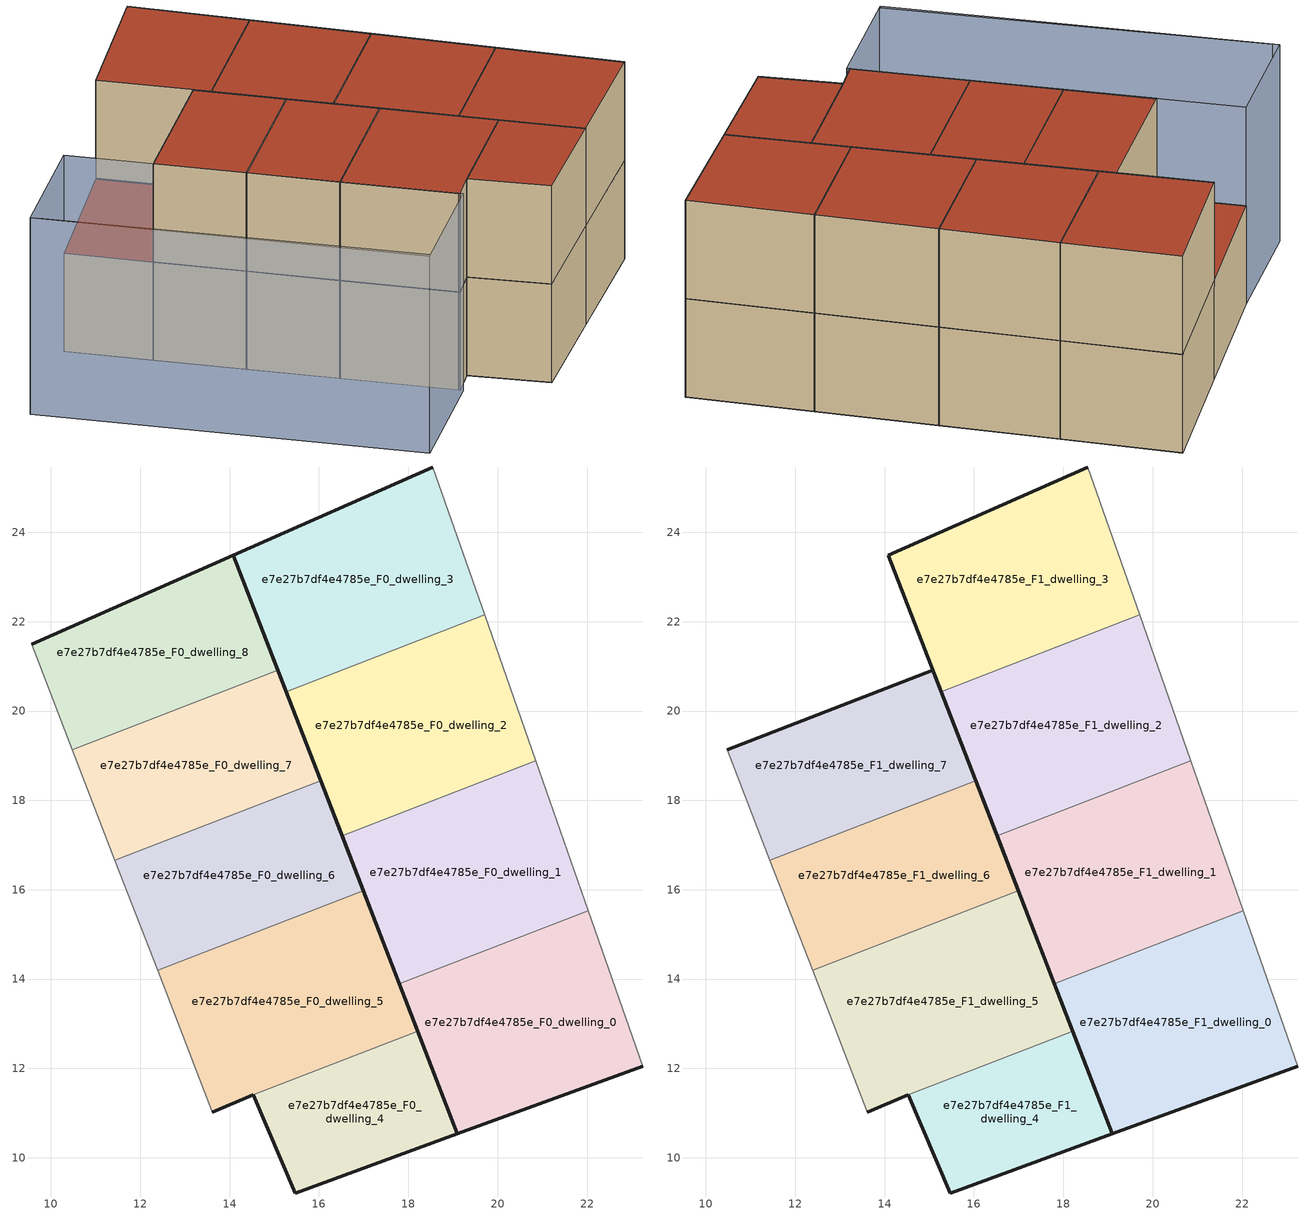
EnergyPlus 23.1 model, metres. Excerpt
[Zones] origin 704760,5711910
e7e27b7df4e4785e_F0_dwelling_0
 floor ground (EU_floor_Construction): 23.25,12.05 22.03,15.53 17.8,13.89 19.1,10.54 z0
 wall outside (EU_wall_Construction): 23.25,12.05 19.1,10.54 17.8,13.89 z0:3
 wall adiabatic (EU_wall_Construction): 22.03,15.53 23.25,12.05 z0:3
 wall to e7e27b7df4e4785e_F0_dwelling_1 (EU_wall_Construction): 17.8,13.89 22.03,15.53 z0:3
e7e27b7df4e4785e_F0_dwelling_1
 floor ground (EU_floor_Construction): 22.03,15.53 20.86,18.88 16.52,17.2 17.8,13.89 z0
 wall outside (EU_wall_Construction): 17.8,13.89 16.52,17.2 z0:3
 wall to e7e27b7df4e4785e_F0_dwelling_2 (EU_wall_Construction): 16.52,17.2 20.86,18.88 z0:3
 wall adiabatic (EU_wall_Construction): 20.86,18.88 22.03,15.53 z0:3
e7e27b7df4e4785e_F0_dwelling_2
 floor ground (EU_floor_Construction): 20.86,18.88 19.71,22.16 15.27,20.44 16.52,17.2 z0
 wall outside (EU_wall_Construction): 16.52,17.2 15.27,20.44 z0:3
 wall to e7e27b7df4e4785e_F0_dwelling_3 (EU_wall_Construction): 15.27,20.44 19.71,22.16 z0:3
 wall adiabatic (EU_wall_Construction): 19.71,22.16 20.86,18.88 z0:3
e7e27b7df4e4785e_F0_dwelling_3
 floor ground (EU_floor_Construction): 19.71,22.16 18.55,25.46 14.08,23.49 15.27,20.44 z0
 wall outside (EU_wall_Construction): 15.27,20.44 14.08,23.49 18.55,25.46 z0:3
 wall adiabatic (EU_wall_Construction): 18.55,25.46 19.71,22.16 z0:3
e7e27b7df4e4785e_F0_dwelling_4
 floor ground (EU_floor_Construction): 19.1,10.54 18.21,12.84 14.52,11.41 15.47,9.21 z0
 wall outside (EU_wall_Construction): 18.21,12.84 19.1,10.54 15.47,9.21 14.52,11.41 z0:3
 wall to e7e27b7df4e4785e_F0_dwelling_5 (EU_wall_Construction): 14.52,11.41 18.21,12.84 z0:3
e7e27b7df4e4785e_F0_dwelling_5
 floor ground (EU_floor_Construction): 18.21,12.84 16.99,15.98 12.39,14.19 13.6,11.05 13.62,11.02 14.52,11.41 z0
 wall outside (EU_wall_Construction): 14.52,11.41 13.62,11.02 / 16.99,15.98 18.21,12.84 z0:3
 wall adiabatic (EU_wall_Construction): 13.62,11.02 13.6,11.05 12.39,14.19 z0:3
 wall to e7e27b7df4e4785e_F0_dwelling_6 (EU_wall_Construction): 12.39,14.19 16.99,15.98 z0:3
e7e27b7df4e4785e_F0_dwelling_6
 floor ground (EU_floor_Construction): 16.99,15.98 16.04,18.44 11.43,16.66 12.39,14.19 z0
 wall outside (EU_wall_Construction): 16.04,18.44 16.99,15.98 z0:3
 wall adiabatic (EU_wall_Construction): 12.39,14.19 11.43,16.66 z0:3
 wall to e7e27b7df4e4785e_F0_dwelling_7 (EU_wall_Construction): 11.43,16.66 16.04,18.44 z0:3
e7e27b7df4e4785e_F0_dwelling_7
 floor ground (EU_floor_Construction): 16.04,18.44 15.08,20.91 10.48,19.13 11.43,16.66 z0
 wall outside (EU_wall_Construction): 15.08,20.91 16.04,18.44 z0:3
 wall adiabatic (EU_wall_Construction): 11.43,16.66 10.48,19.13 z0:3
 wall to e7e27b7df4e4785e_F0_dwelling_8 (EU_wall_Construction): 10.48,19.13 15.08,20.91 z0:3
e7e27b7df4e4785e_F0_dwelling_8
 floor ground (EU_floor_Construction): 15.08,20.91 14.08,23.49 9.57,21.49 10.48,19.13 z0
 wall outside (EU_wall_Construction): 9.57,21.49 14.08,23.49 15.08,20.91 z0:3
 wall adiabatic (EU_wall_Construction): 10.48,19.13 9.57,21.49 z0:3
 roof outside (EU_roof_Construction): 14.08,23.49 15.08,20.91 10.48,19.13 9.57,21.49 z3
e7e27b7df4e4785e_F1_dwelling_0
 floor to e7e27b7df4e4785e_F0_dwelling_0 (EU_floor_Construction): 23.25,12.05 22.03,15.53 17.8,13.89 19.1,10.54 z3
 wall outside (EU_wall_Construction): 23.25,12.05 19.1,10.54 17.8,13.89 z3:6
 wall adiabatic (EU_wall_Construction): 22.03,15.53 23.25,12.05 z3:6
 wall to e7e27b7df4e4785e_F1_dwelling_1 (EU_wall_Construction): 17.8,13.89 22.03,15.53 z3:6
 roof outside (EU_roof_Construction): 22.03,15.53 23.25,12.05 19.1,10.54 17.8,13.89 z6
e7e27b7df4e4785e_F1_dwelling_1
 floor to e7e27b7df4e4785e_F0_dwelling_1 (EU_floor_Construction): 22.03,15.53 20.86,18.88 16.52,17.2 17.8,13.89 z3
 wall outside (EU_wall_Construction): 17.8,13.89 16.52,17.2 z3:6
 wall to e7e27b7df4e4785e_F1_dwelling_2 (EU_wall_Construction): 16.52,17.2 20.86,18.88 z3:6
 wall adiabatic (EU_wall_Construction): 20.86,18.88 22.03,15.53 z3:6
 roof outside (EU_roof_Construction): 20.86,18.88 22.03,15.53 17.8,13.89 16.52,17.2 z6
e7e27b7df4e4785e_F1_dwelling_2
 floor to e7e27b7df4e4785e_F0_dwelling_2 (EU_floor_Construction): 20.86,18.88 19.71,22.16 15.27,20.44 16.52,17.2 z3
 wall outside (EU_wall_Construction): 16.52,17.2 15.27,20.44 z3:6
 wall to e7e27b7df4e4785e_F1_dwelling_3 (EU_wall_Construction): 15.27,20.44 19.71,22.16 z3:6
 wall adiabatic (EU_wall_Construction): 19.71,22.16 20.86,18.88 z3:6
 roof outside (EU_roof_Construction): 19.71,22.16 20.86,18.88 16.52,17.2 15.27,20.44 z6
e7e27b7df4e4785e_F1_dwelling_3
 floor to e7e27b7df4e4785e_F0_dwelling_3 (EU_floor_Construction): 19.71,22.16 18.55,25.46 14.08,23.49 15.27,20.44 z3
 wall outside (EU_wall_Construction): 15.27,20.44 14.08,23.49 18.55,25.46 z3:6
 wall adiabatic (EU_wall_Construction): 18.55,25.46 19.71,22.16 z3:6
 roof outside (EU_roof_Construction): 18.55,25.46 19.71,22.16 15.27,20.44 14.08,23.49 z6
e7e27b7df4e4785e_F1_dwelling_4
 floor to e7e27b7df4e4785e_F0_dwelling_4 (EU_floor_Construction): 19.1,10.54 18.21,12.84 14.52,11.41 15.47,9.21 z3
 wall outside (EU_wall_Construction): 18.21,12.84 19.1,10.54 15.47,9.21 14.52,11.41 z3:6
 wall to e7e27b7df4e4785e_F1_dwelling_5 (EU_wall_Construction): 14.52,11.41 18.21,12.84 z3:6
 roof outside (EU_roof_Construction): 18.21,12.84 19.1,10.54 15.47,9.21 14.52,11.41 z6
e7e27b7df4e4785e_F1_dwelling_5
 floor to e7e27b7df4e4785e_F0_dwelling_5 (EU_floor_Construction): 18.21,12.84 16.99,15.98 12.39,14.19 13.6,11.05 13.62,11.02 14.52,11.41 z3
 wall outside (EU_wall_Construction): 14.52,11.41 13.62,11.02 / 16.99,15.98 18.21,12.84 z3:6
 wall adiabatic (EU_wall_Construction): 13.62,11.02 13.6,11.05 12.39,14.19 z3:6
 wall to e7e27b7df4e4785e_F1_dwelling_6 (EU_wall_Construction): 12.39,14.19 16.99,15.98 z3:6
 roof outside (EU_roof_Construction): 16.99,15.98 18.21,12.84 14.52,11.41 13.62,11.02 13.6,11.05 12.39,14.19 z6
e7e27b7df4e4785e_F1_dwelling_6
 floor to e7e27b7df4e4785e_F0_dwelling_6 (EU_floor_Construction): 16.99,15.98 16.04,18.44 11.43,16.66 12.39,14.19 z3
 wall outside (EU_wall_Construction): 16.04,18.44 16.99,15.98 z3:6
 wall adiabatic (EU_wall_Construction): 12.39,14.19 11.43,16.66 z3:6
 wall to e7e27b7df4e4785e_F1_dwelling_7 (EU_wall_Construction): 11.43,16.66 16.04,18.44 z3:6
 roof outside (EU_roof_Construction): 16.04,18.44 16.99,15.98 12.39,14.19 11.43,16.66 z6
e7e27b7df4e4785e_F1_dwelling_7
 floor to e7e27b7df4e4785e_F0_dwelling_7 (EU_floor_Construction): 16.04,18.44 15.08,20.91 10.48,19.13 11.43,16.66 z3
 wall outside (EU_wall_Construction): 10.48,19.13 15.08,20.91 16.04,18.44 z3:6
 wall adiabatic (EU_wall_Construction): 11.43,16.66 10.48,19.13 z3:6
 roof outside (EU_roof_Construction): 15.08,20.91 16.04,18.44 11.43,16.66 10.48,19.13 z6
shading: 5.77,19.79 9.91,9.48 / 9.8,9.44 5.7,19.98 / 5.7,19.98 9.57,21.49 / 9.57,21.49 13.67,10.95 / 13.67,10.95 9.8,9.44 z0:6
[Building]
EU S2 Campaign: North Axis=0; Terrain=City; Solar Distribution=FullExterior
[Site:Location]
London: Latitude=51.5; Longitude=-0.5; Time Zone=0; Elevation=25
[SizingPeriod:WeatherFileDays]
AnnualSizingPeriod: Begin Month=1; Begin Day of Month=1; End Month=12; End Day of Month=31; Day of Week for Start Day=Monday; Use Weather File Daylight Saving Period=No; Use Weather File Rain and Snow Indicators=No
[MATERIAL]
EU_InternalMass_Material: Roughness=MediumRough; Thickness=0.1; Conductivity=1; Density=1800; Specific Heat=900; Thermal Absorptance=0.9; Solar Absorptance=0.7; Visible Absorptance=0.7
[MATERIAL:NOMASS] Roughness=MediumRough; Thermal Absorptance=0.9; Solar Absorptance=0.7; Visible Absorptance=0.7
Name | Thermal Resistance
EU_wall_NoMass | 1.04674
EU_roof_NoMass | 4.32442
EU_floor_NoMass | 2.04616
[CONSTRUCTION]
EU_wall_Construction: EU_wall_NoMass
EU_roof_Construction: EU_roof_NoMass
EU_floor_Construction: EU_floor_NoMass
EU_InternalMass_Construction: EU_InternalMass_Material
[ZONE] Type=1; Multiplier=1; Ceiling Height=autocalculate; Floor Area=autocalculate; Part of Total Floor Area=Yes
Name | Volume
e7e27b7df4e4785e_F0_dwelling_0; e7e27b7df4e4785e_F1_dwelling_0 | 48.9712
e7e27b7df4e4785e_F0_dwelling_1; e7e27b7df4e4785e_F1_dwelling_1 | 48.9675
e7e27b7df4e4785e_F0_dwelling_2; e7e27b7df4e4785e_F1_dwelling_2 | 48.9551
e7e27b7df4e4785e_F0_dwelling_3; e7e27b7df4e4785e_F1_dwelling_3 | 48.9741
e7e27b7df4e4785e_F0_dwelling_4; e7e27b7df4e4785e_F1_dwelling_4 | 28.4553
e7e27b7df4e4785e_F0_dwelling_5; e7e27b7df4e4785e_F1_dwelling_5 | 49.9006
e7e27b7df4e4785e_F0_dwelling_6; e7e27b7df4e4785e_F1_dwelling_6 | 39.1853
e7e27b7df4e4785e_F0_dwelling_7; e7e27b7df4e4785e_F1_dwelling_7 | 39.1692
e7e27b7df4e4785e_F0_dwelling_8 | 39.1663
[INTERNALMASS] Construction=EU_InternalMass_Construction
Name | Zone or ZoneList | Surface Area
e7e27b7df4e4785e_F0_dwelling_0_EU_InternalMass | e7e27b7df4e4785e_F0_dwelling_0 | 16.3235
e7e27b7df4e4785e_F0_dwelling_1_EU_InternalMass | e7e27b7df4e4785e_F0_dwelling_1 | 16.3225
e7e27b7df4e4785e_F0_dwelling_2_EU_InternalMass | e7e27b7df4e4785e_F0_dwelling_2 | 16.3183
e7e27b7df4e4785e_F0_dwelling_3_EU_InternalMass | e7e27b7df4e4785e_F0_dwelling_3 | 16.3244
e7e27b7df4e4785e_F0_dwelling_4_EU_InternalMass | e7e27b7df4e4785e_F0_dwelling_4 | 9.48506
e7e27b7df4e4785e_F0_dwelling_5_EU_InternalMass | e7e27b7df4e4785e_F0_dwelling_5 | 16.6334
e7e27b7df4e4785e_F0_dwelling_6_EU_InternalMass | e7e27b7df4e4785e_F0_dwelling_6 | 13.0617
e7e27b7df4e4785e_F0_dwelling_7_EU_InternalMass | e7e27b7df4e4785e_F0_dwelling_7 | 13.0565
e7e27b7df4e4785e_F0_dwelling_8_EU_InternalMass | e7e27b7df4e4785e_F0_dwelling_8 | 13.0556
e7e27b7df4e4785e_F1_dwelling_0_EU_InternalMass | e7e27b7df4e4785e_F1_dwelling_0 | 14.5087
e7e27b7df4e4785e_F1_dwelling_1_EU_InternalMass | e7e27b7df4e4785e_F1_dwelling_1 | 14.5034
e7e27b7df4e4785e_F1_dwelling_2_EU_InternalMass | e7e27b7df4e4785e_F1_dwelling_2 | 14.511
e7e27b7df4e4785e_F1_dwelling_3_EU_InternalMass | e7e27b7df4e4785e_F1_dwelling_3 | 21.7677
e7e27b7df4e4785e_F1_dwelling_4_EU_InternalMass | e7e27b7df4e4785e_F1_dwelling_4 | 21.7657
e7e27b7df4e4785e_F1_dwelling_5_EU_InternalMass | e7e27b7df4e4785e_F1_dwelling_5 | 14.5098
e7e27b7df4e4785e_F1_dwelling_6_EU_InternalMass | e7e27b7df4e4785e_F1_dwelling_6 | 14.508
e7e27b7df4e4785e_F1_dwelling_7_EU_InternalMass | e7e27b7df4e4785e_F1_dwelling_7 | 14.506
[OTHEREQUIPMENT] Fuel Type=Electricity; Design Level Calculation Method=Watts/Area; Power per Zone Floor Area=1; Fraction Latent=0; Fraction Radiant=0; Fraction Lost=0; Carbon Dioxide Generation Rate=0; EndUse Subcategory=EU_Step8_InternalGains
Name | Zone or ZoneList or Space or SpaceList | Schedule
EU_Step8_InternalGain_e7e27b7df4e4785e_F0_dwelling_0_f000 | e7e27b7df4e4785e_F0_dwelling_0 | EU_Step8_GainSchedule_e7e27b7df4e4785e_F0_dwelling_0_f000
EU_Step8_InternalGain_e7e27b7df4e4785e_F0_dwelling_1_f000 | e7e27b7df4e4785e_F0_dwelling_1 | EU_Step8_GainSchedule_e7e27b7df4e4785e_F0_dwelling_1_f000
EU_Step8_InternalGain_e7e27b7df4e4785e_F0_dwelling_2_f000 | e7e27b7df4e4785e_F0_dwelling_2 | EU_Step8_GainSchedule_e7e27b7df4e4785e_F0_dwelling_2_f000
EU_Step8_InternalGain_e7e27b7df4e4785e_F0_dwelling_3_f000 | e7e27b7df4e4785e_F0_dwelling_3 | EU_Step8_GainSchedule_e7e27b7df4e4785e_F0_dwelling_3_f000
EU_Step8_InternalGain_e7e27b7df4e4785e_F0_dwelling_4_f000 | e7e27b7df4e4785e_F0_dwelling_4 | EU_Step8_GainSchedule_e7e27b7df4e4785e_F0_dwelling_4_f000
EU_Step8_InternalGain_e7e27b7df4e4785e_F0_dwelling_5_f000 | e7e27b7df4e4785e_F0_dwelling_5 | EU_Step8_GainSchedule_e7e27b7df4e4785e_F0_dwelling_5_f000
EU_Step8_InternalGain_e7e27b7df4e4785e_F0_dwelling_6_f000 | e7e27b7df4e4785e_F0_dwelling_6 | EU_Step8_GainSchedule_e7e27b7df4e4785e_F0_dwelling_6_f000
EU_Step8_InternalGain_e7e27b7df4e4785e_F0_dwelling_7_f000 | e7e27b7df4e4785e_F0_dwelling_7 | EU_Step8_GainSchedule_e7e27b7df4e4785e_F0_dwelling_7_f000
EU_Step8_InternalGain_e7e27b7df4e4785e_F0_dwelling_8_f000 | e7e27b7df4e4785e_F0_dwelling_8 | EU_Step8_GainSchedule_e7e27b7df4e4785e_F0_dwelling_8_f000
EU_Step8_InternalGain_e7e27b7df4e4785e_F1_dwelling_0_f000 | e7e27b7df4e4785e_F1_dwelling_0 | EU_Step8_GainSchedule_e7e27b7df4e4785e_F1_dwelling_0_f000
EU_Step8_InternalGain_e7e27b7df4e4785e_F1_dwelling_1_f000 | e7e27b7df4e4785e_F1_dwelling_1 | EU_Step8_GainSchedule_e7e27b7df4e4785e_F1_dwelling_1_f000
EU_Step8_InternalGain_e7e27b7df4e4785e_F1_dwelling_2_f000 | e7e27b7df4e4785e_F1_dwelling_2 | EU_Step8_GainSchedule_e7e27b7df4e4785e_F1_dwelling_2_f000
EU_Step8_InternalGain_e7e27b7df4e4785e_F1_dwelling_3_f000 | e7e27b7df4e4785e_F1_dwelling_3 | EU_Step8_GainSchedule_e7e27b7df4e4785e_F1_dwelling_3_f000
EU_Step8_InternalGain_e7e27b7df4e4785e_F1_dwelling_4_f000 | e7e27b7df4e4785e_F1_dwelling_4 | EU_Step8_GainSchedule_e7e27b7df4e4785e_F1_dwelling_4_f000
EU_Step8_InternalGain_e7e27b7df4e4785e_F1_dwelling_5_f000 | e7e27b7df4e4785e_F1_dwelling_5 | EU_Step8_GainSchedule_e7e27b7df4e4785e_F1_dwelling_5_f000
EU_Step8_InternalGain_e7e27b7df4e4785e_F1_dwelling_6_f000 | e7e27b7df4e4785e_F1_dwelling_6 | EU_Step8_GainSchedule_e7e27b7df4e4785e_F1_dwelling_6_f000
EU_Step8_InternalGain_e7e27b7df4e4785e_F1_dwelling_7_f000 | e7e27b7df4e4785e_F1_dwelling_7 | EU_Step8_GainSchedule_e7e27b7df4e4785e_F1_dwelling_7_f000
[ZONEVENTILATION:DESIGNFLOWRATE] Schedule=EU_AlwaysOn; Design Flow Rate Calculation Method=AirChanges/Hour; Air Changes per Hour=0.488719; Ventilation Type=Natural; Fan Pressure Rise=0; Fan Total Efficiency=1; Constant Term Coefficient=1; Temperature Term Coefficient=0; Velocity Term Coefficient=0; Velocity Squared Term Coefficient=0; Minimum Indoor Temperature=-100; Maximum Indoor Temperature=100; Delta Temperature=-100; Minimum Outdoor Temperature=-100; Maximum Outdoor Temperature=100; Maximum Wind Speed=40
Name | Zone or ZoneList or Space or SpaceList
EU_ConstantAir_e7e27b7df4e4785e_F0_dwelling_0 | e7e27b7df4e4785e_F0_dwelling_0
EU_ConstantAir_e7e27b7df4e4785e_F0_dwelling_1 | e7e27b7df4e4785e_F0_dwelling_1
EU_ConstantAir_e7e27b7df4e4785e_F0_dwelling_2 | e7e27b7df4e4785e_F0_dwelling_2
EU_ConstantAir_e7e27b7df4e4785e_F0_dwelling_3 | e7e27b7df4e4785e_F0_dwelling_3
EU_ConstantAir_e7e27b7df4e4785e_F0_dwelling_4 | e7e27b7df4e4785e_F0_dwelling_4
EU_ConstantAir_e7e27b7df4e4785e_F0_dwelling_5 | e7e27b7df4e4785e_F0_dwelling_5
EU_ConstantAir_e7e27b7df4e4785e_F0_dwelling_6 | e7e27b7df4e4785e_F0_dwelling_6
EU_ConstantAir_e7e27b7df4e4785e_F0_dwelling_7 | e7e27b7df4e4785e_F0_dwelling_7
EU_ConstantAir_e7e27b7df4e4785e_F0_dwelling_8 | e7e27b7df4e4785e_F0_dwelling_8
EU_ConstantAir_e7e27b7df4e4785e_F1_dwelling_0 | e7e27b7df4e4785e_F1_dwelling_0
EU_ConstantAir_e7e27b7df4e4785e_F1_dwelling_1 | e7e27b7df4e4785e_F1_dwelling_1
EU_ConstantAir_e7e27b7df4e4785e_F1_dwelling_2 | e7e27b7df4e4785e_F1_dwelling_2
EU_ConstantAir_e7e27b7df4e4785e_F1_dwelling_3 | e7e27b7df4e4785e_F1_dwelling_3
EU_ConstantAir_e7e27b7df4e4785e_F1_dwelling_4 | e7e27b7df4e4785e_F1_dwelling_4
EU_ConstantAir_e7e27b7df4e4785e_F1_dwelling_5 | e7e27b7df4e4785e_F1_dwelling_5
EU_ConstantAir_e7e27b7df4e4785e_F1_dwelling_6 | e7e27b7df4e4785e_F1_dwelling_6
EU_ConstantAir_e7e27b7df4e4785e_F1_dwelling_7 | e7e27b7df4e4785e_F1_dwelling_7
[HVACTEMPLATE:THERMOSTAT] Constant Heating Setpoint=20; Constant Cooling Setpoint=50
EU_HeatOnly_e7e27b7df4e4785e_F0_dwelling_0; EU_HeatOnly_e7e27b7df4e4785e_F0_dwelling_1; EU_HeatOnly_e7e27b7df4e4785e_F0_dwelling_2; EU_HeatOnly_e7e27b7df4e4785e_F0_dwelling_3; EU_HeatOnly_e7e27b7df4e4785e_F0_dwelling_4; EU_HeatOnly_e7e27b7df4e4785e_F0_dwelling_5; EU_HeatOnly_e7e27b7df4e4785e_F0_dwelling_6; EU_HeatOnly_e7e27b7df4e4785e_F0_dwelling_7; EU_HeatOnly_e7e27b7df4e4785e_F0_dwelling_8; EU_HeatOnly_e7e27b7df4e4785e_F1_dwelling_0; EU_HeatOnly_e7e27b7df4e4785e_F1_dwelling_1; EU_HeatOnly_e7e27b7df4e4785e_F1_dwelling_2; EU_HeatOnly_e7e27b7df4e4785e_F1_dwelling_3; EU_HeatOnly_e7e27b7df4e4785e_F1_dwelling_4; EU_HeatOnly_e7e27b7df4e4785e_F1_dwelling_5; EU_HeatOnly_e7e27b7df4e4785e_F1_dwelling_6; EU_HeatOnly_e7e27b7df4e4785e_F1_dwelling_7
[HVACTEMPLATE:ZONE:IDEALLOADSAIRSYSTEM] System Availability Schedule=EU_AlwaysOn; Maximum Heating Supply Air Temperature=50; Minimum Cooling Supply Air Temperature=13; Maximum Heating Supply Air Humidity Ratio=0.0156; Minimum Cooling Supply Air Humidity Ratio=0.0077; Heating Limit=NoLimit; Cooling Limit=NoLimit; Heating Availability Schedule=EU_AlwaysOn; Cooling Availability Schedule=EU_CoolingOff; Dehumidification Control Type=ConstantSensibleHeatRatio; Cooling Sensible Heat Ratio=0.7; Dehumidification Setpoint=60; Humidification Control Type=None; Humidification Setpoint=30; Outdoor Air Method=None; Outdoor Air Flow Rate per Person=0.00944; Outdoor Air Flow Rate per Zone Floor Area=0; Outdoor Air Flow Rate per Zone=0; Demand Controlled Ventilation Type=None; Outdoor Air Economizer Type=NoEconomizer; Heat Recovery Type=None; Sensible Heat Recovery Effectiveness=0.7; Latent Heat Recovery Effectiveness=0.65
Name | Template Thermostat
e7e27b7df4e4785e_F0_dwelling_0 | EU_HeatOnly_e7e27b7df4e4785e_F0_dwelling_0
e7e27b7df4e4785e_F0_dwelling_1 | EU_HeatOnly_e7e27b7df4e4785e_F0_dwelling_1
e7e27b7df4e4785e_F0_dwelling_2 | EU_HeatOnly_e7e27b7df4e4785e_F0_dwelling_2
e7e27b7df4e4785e_F0_dwelling_3 | EU_HeatOnly_e7e27b7df4e4785e_F0_dwelling_3
e7e27b7df4e4785e_F0_dwelling_4 | EU_HeatOnly_e7e27b7df4e4785e_F0_dwelling_4
e7e27b7df4e4785e_F0_dwelling_5 | EU_HeatOnly_e7e27b7df4e4785e_F0_dwelling_5
e7e27b7df4e4785e_F0_dwelling_6 | EU_HeatOnly_e7e27b7df4e4785e_F0_dwelling_6
e7e27b7df4e4785e_F0_dwelling_7 | EU_HeatOnly_e7e27b7df4e4785e_F0_dwelling_7
e7e27b7df4e4785e_F0_dwelling_8 | EU_HeatOnly_e7e27b7df4e4785e_F0_dwelling_8
e7e27b7df4e4785e_F1_dwelling_0 | EU_HeatOnly_e7e27b7df4e4785e_F1_dwelling_0
e7e27b7df4e4785e_F1_dwelling_1 | EU_HeatOnly_e7e27b7df4e4785e_F1_dwelling_1
e7e27b7df4e4785e_F1_dwelling_2 | EU_HeatOnly_e7e27b7df4e4785e_F1_dwelling_2
e7e27b7df4e4785e_F1_dwelling_3 | EU_HeatOnly_e7e27b7df4e4785e_F1_dwelling_3
e7e27b7df4e4785e_F1_dwelling_4 | EU_HeatOnly_e7e27b7df4e4785e_F1_dwelling_4
e7e27b7df4e4785e_F1_dwelling_5 | EU_HeatOnly_e7e27b7df4e4785e_F1_dwelling_5
e7e27b7df4e4785e_F1_dwelling_6 | EU_HeatOnly_e7e27b7df4e4785e_F1_dwelling_6
e7e27b7df4e4785e_F1_dwelling_7 | EU_HeatOnly_e7e27b7df4e4785e_F1_dwelling_7
[SIZING:ZONE] Zone Cooling Design Supply Air Temperature Input Method=SupplyAirTemperature; Zone Cooling Design Supply Air Temperature=13; Zone Heating Design Supply Air Temperature Input Method=SupplyAirTemperature; Zone Heating Design Supply Air Temperature=50; Zone Cooling Design Supply Air Humidity Ratio=0.008; Zone Heating Design Supply Air Humidity Ratio=0.008; Cooling Design Air Flow Method=DesignDay; Cooling Design Air Flow Rate=0; Cooling Minimum Air Flow per Zone Floor Area=0.000762; Cooling Minimum Air Flow=0; Cooling Minimum Air Flow Fraction=0.2; Heating Design Air Flow Method=DesignDay; Heating Design Air Flow Rate=0; Heating Maximum Air Flow per Zone Floor Area=0.002032; Heating Maximum Air Flow=0.141576; Heating Maximum Air Flow Fraction=0.3; Account for Dedicated Outdoor Air System=No; Dedicated Outdoor Air System Control Strategy=NeutralSupplyAir; Dedicated Outdoor Air Low Setpoint Temperature for Design=autosize; Dedicated Outdoor Air High Setpoint Temperature for Design=autosize; Zone Load Sizing Method=Sensible Load Only No Latent Load; Zone Latent Cooling Design Supply Air Humidity Ratio Input Method=HumidityRatioDifference; Zone Cooling Design Supply Air Humidity Ratio Difference=0.005; Zone Latent Heating Design Supply Air Humidity Ratio Input Method=HumidityRatioDifference; Zone Humidification Design Supply Air Humidity Ratio Difference=0.005
e7e27b7df4e4785e_F0_dwelling_0; e7e27b7df4e4785e_F0_dwelling_1; e7e27b7df4e4785e_F0_dwelling_2; e7e27b7df4e4785e_F0_dwelling_3; e7e27b7df4e4785e_F0_dwelling_4; e7e27b7df4e4785e_F0_dwelling_5; e7e27b7df4e4785e_F0_dwelling_6; e7e27b7df4e4785e_F0_dwelling_7; e7e27b7df4e4785e_F0_dwelling_8; e7e27b7df4e4785e_F1_dwelling_0; e7e27b7df4e4785e_F1_dwelling_1; e7e27b7df4e4785e_F1_dwelling_2; e7e27b7df4e4785e_F1_dwelling_3; e7e27b7df4e4785e_F1_dwelling_4; e7e27b7df4e4785e_F1_dwelling_5; e7e27b7df4e4785e_F1_dwelling_6; e7e27b7df4e4785e_F1_dwelling_7
[SCHEDULE:CONSTANT]
Name | Hourly Value
EU_AlwaysOn | 1
EU_CoolingOff | 0
[SCHEDULE:FILE] Column Number=1; Rows to Skip at Top=0; Number of Hours of Data=8760; Column Separator=Comma; Interpolate to Timestep=No; Minutes per Item=60; Adjust Schedule for Daylight Savings=Yes
Name | File
EU_Step8_GainSchedule_e7e27b7df4e4785e_F0_dwelling_0_f000 | ../../schedules/e7e27b7df4e4785e/e7e27b7df4e4785e_F0_dwelling_0_f000_gain.csv
EU_Step8_GainSchedule_e7e27b7df4e4785e_F0_dwelling_1_f000 | ../../schedules/e7e27b7df4e4785e/e7e27b7df4e4785e_F0_dwelling_1_f000_gain.csv
EU_Step8_GainSchedule_e7e27b7df4e4785e_F0_dwelling_2_f000 | ../../schedules/e7e27b7df4e4785e/e7e27b7df4e4785e_F0_dwelling_2_f000_gain.csv
EU_Step8_GainSchedule_e7e27b7df4e4785e_F0_dwelling_3_f000 | ../../schedules/e7e27b7df4e4785e/e7e27b7df4e4785e_F0_dwelling_3_f000_gain.csv
EU_Step8_GainSchedule_e7e27b7df4e4785e_F0_dwelling_4_f000 | ../../schedules/e7e27b7df4e4785e/e7e27b7df4e4785e_F0_dwelling_4_f000_gain.csv
EU_Step8_GainSchedule_e7e27b7df4e4785e_F0_dwelling_5_f000 | ../../schedules/e7e27b7df4e4785e/e7e27b7df4e4785e_F0_dwelling_5_f000_gain.csv
EU_Step8_GainSchedule_e7e27b7df4e4785e_F0_dwelling_6_f000 | ../../schedules/e7e27b7df4e4785e/e7e27b7df4e4785e_F0_dwelling_6_f000_gain.csv
EU_Step8_GainSchedule_e7e27b7df4e4785e_F0_dwelling_7_f000 | ../../schedules/e7e27b7df4e4785e/e7e27b7df4e4785e_F0_dwelling_7_f000_gain.csv
EU_Step8_GainSchedule_e7e27b7df4e4785e_F0_dwelling_8_f000 | ../../schedules/e7e27b7df4e4785e/e7e27b7df4e4785e_F0_dwelling_8_f000_gain.csv
EU_Step8_GainSchedule_e7e27b7df4e4785e_F1_dwelling_0_f000 | ../../schedules/e7e27b7df4e4785e/e7e27b7df4e4785e_F1_dwelling_0_f000_gain.csv
EU_Step8_GainSchedule_e7e27b7df4e4785e_F1_dwelling_1_f000 | ../../schedules/e7e27b7df4e4785e/e7e27b7df4e4785e_F1_dwelling_1_f000_gain.csv
EU_Step8_GainSchedule_e7e27b7df4e4785e_F1_dwelling_2_f000 | ../../schedules/e7e27b7df4e4785e/e7e27b7df4e4785e_F1_dwelling_2_f000_gain.csv
EU_Step8_GainSchedule_e7e27b7df4e4785e_F1_dwelling_3_f000 | ../../schedules/e7e27b7df4e4785e/e7e27b7df4e4785e_F1_dwelling_3_f000_gain.csv
EU_Step8_GainSchedule_e7e27b7df4e4785e_F1_dwelling_4_f000 | ../../schedules/e7e27b7df4e4785e/e7e27b7df4e4785e_F1_dwelling_4_f000_gain.csv
EU_Step8_GainSchedule_e7e27b7df4e4785e_F1_dwelling_5_f000 | ../../schedules/e7e27b7df4e4785e/e7e27b7df4e4785e_F1_dwelling_5_f000_gain.csv
EU_Step8_GainSchedule_e7e27b7df4e4785e_F1_dwelling_6_f000 | ../../schedules/e7e27b7df4e4785e/e7e27b7df4e4785e_F1_dwelling_6_f000_gain.csv
EU_Step8_GainSchedule_e7e27b7df4e4785e_F1_dwelling_7_f000 | ../../schedules/e7e27b7df4e4785e/e7e27b7df4e4785e_F1_dwelling_7_f000_gain.csv
